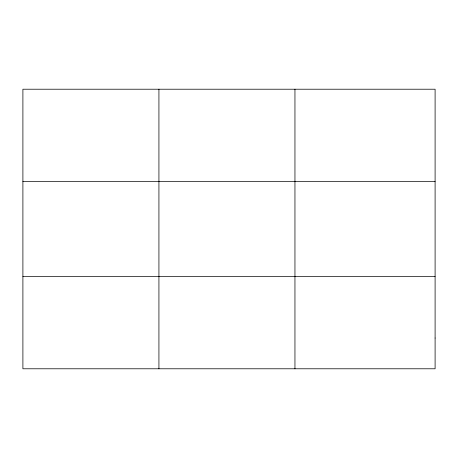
<?xml version="1.0" encoding="UTF-8"?>
<svg xmlns="http://www.w3.org/2000/svg" width="458" height="458" viewBox="0 0 458 458"><rect width="100%" height="100%" fill="white"/><g stroke="black" fill="none" stroke-linecap="round" stroke-linejoin="round"><path stroke-width="0.69" d="M158.926 368.782L158.926 89.218M294.952 368.782L294.952 89.218M22.9 181.477L435.1 181.477M22.9 276.523L435.1 276.523M435.1 338.027L435.1 368.782L22.9 368.782L22.9 89.218L435.1 89.218L435.1 338.027"/></g></svg>
